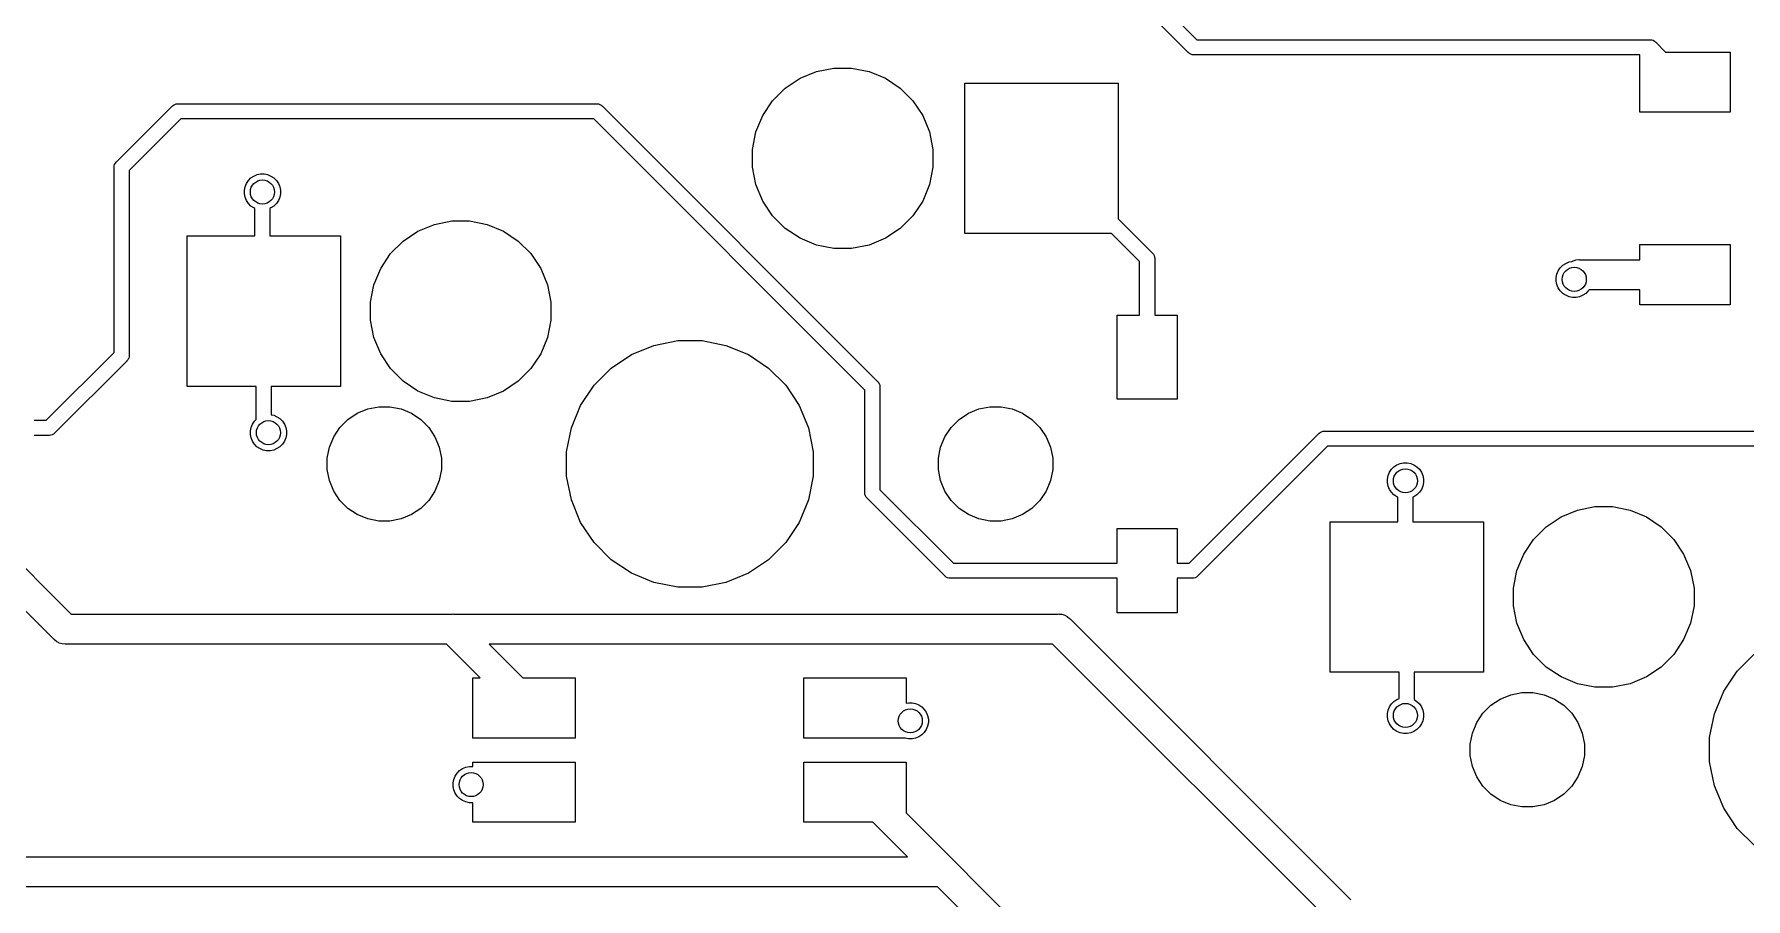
# Model space of a CAD drawing. Extents: x 0.5 to 11.2, y -4.1 to -0.9.
# Drawn here: x 8.965 to 10.085, y -2.254 to -1.688 of the extents above; entities that cross this region are included whole.
import ezdxf

# ---------------------------------------------------------------- set-up
doc = ezdxf.new("R2010")
doc.units = 0
doc.header["$MEASUREMENT"] = 0
doc.layers.add('BLACK', color=7, linetype='CONTINUOUS')

msp = doc.modelspace()

# ---------------------------------------------------------------- linework, layer by layer
at = {"layer": 'BLACK', "linetype": 'CONTINUOUS'}
for p, q in [((9.54122, -1.50712), (9.72603, -1.69193)), ((9.72034, -1.70016), (9.53553, -1.51536)), ((9.72049, -1.70035), (9.72034, -1.70016)), ((9.72068, -1.7005), (9.72049, -1.70035)), ((9.72124, -1.70096), (9.72068, -1.7005)), ((9.7221, -1.70142), (9.72124, -1.70096)), ((9.72302, -1.7017), (9.7221, -1.70142)), ((9.72375, -1.70177), (9.72302, -1.7017)), ((9.72399, -1.7018), (9.72375, -1.70177)), ((9.72375, -1.70177), (9.72375, -1.70177)), ((9.72423, -1.70177), (9.72399, -1.7018)), ((10.016, -1.70177), (9.72423, -1.70177)), ((9.72603, -1.69193), (10.0225, -1.69193)), ((10.016, -1.73937), (10.016, -1.70177)), ((10.0225, -1.69193), (10.0227, -1.69191)), ((10.0227, -1.69191), (10.023, -1.69193)), ((10.023, -1.69193), (10.023, -1.69193)), ((10.023, -1.69193), (10.0237, -1.692)), ((10.0237, -1.692), (10.0246, -1.69228)), ((10.0246, -1.69228), (10.0255, -1.69274)), ((10.0255, -1.69274), (10.0262, -1.69335)), ((10.0262, -1.69335), (10.0264, -1.69354)), ((10.0264, -1.69354), (10.0328, -1.7)), ((10.0328, -1.7), (10.0751, -1.7)), ((10.0751, -1.7), (10.0751, -1.73937)), ((9.4663, -1.71715), (9.47705, -1.7127)), ((9.47705, -1.7127), (9.48846, -1.71043)), ((9.48846, -1.71043), (9.50009, -1.71043)), ((9.50009, -1.71043), (9.5115, -1.7127)), ((9.5115, -1.7127), (9.52224, -1.71715)), ((9.4484, -1.73184), (9.45663, -1.72362)), ((9.45663, -1.72362), (9.4663, -1.71715)), ((9.52224, -1.71715), (9.53192, -1.72362)), ((9.53192, -1.72362), (9.54014, -1.73184)), ((9.57407, -1.8187), (9.57407, -1.72028)), ((9.57407, -1.72028), (9.67447, -1.72028)), ((9.67447, -1.72028), (9.67447, -1.80906)), ((9.01903, -1.77174), (9.05531, -1.73547)), ((9.05531, -1.73547), (9.05546, -1.73528)), ((9.05546, -1.73528), (9.05565, -1.73513)), ((9.05565, -1.73513), (9.05621, -1.73467)), ((9.05565, -1.73513), (9.05565, -1.73513)), ((9.05621, -1.73467), (9.05706, -1.73421)), ((9.05706, -1.73421), (9.05799, -1.73393)), ((9.05799, -1.73393), (9.05872, -1.73386)), ((9.05872, -1.73386), (9.05896, -1.73383)), ((9.05872, -1.73386), (9.05872, -1.73386)), ((9.05896, -1.73383), (9.0592, -1.73386)), ((9.0592, -1.73386), (9.33313, -1.73386)), ((9.33313, -1.73386), (9.33337, -1.73383)), ((9.33337, -1.73383), (9.33361, -1.73386)), ((9.33361, -1.73386), (9.33361, -1.73386)), ((9.33361, -1.73386), (9.33433, -1.73393)), ((9.33433, -1.73393), (9.33526, -1.73421)), ((9.33526, -1.73421), (9.33611, -1.73467)), ((9.33611, -1.73467), (9.33686, -1.73528)), ((9.33686, -1.73528), (9.33702, -1.73547)), ((9.33702, -1.73547), (9.51699, -1.91544)), ((9.44194, -1.74152), (9.4484, -1.73184)), ((9.54014, -1.73184), (9.54661, -1.74152)), ((9.061, -1.7437), (9.02726, -1.77743)), ((9.33133, -1.7437), (9.061, -1.7437)), ((9.50876, -1.92113), (9.33133, -1.7437)), ((9.43749, -1.75226), (9.44194, -1.74152)), ((9.54661, -1.74152), (9.55106, -1.75226)), ((10.0751, -1.73937), (10.016, -1.73937)), ((9.43522, -1.76367), (9.43749, -1.75226)), ((9.55106, -1.75226), (9.55333, -1.76367)), ((9.43522, -1.7753), (9.43522, -1.76367)), ((9.55333, -1.76367), (9.55333, -1.7753)), ((9.0174, -1.77539), (9.01749, -1.77443)), ((9.01742, -1.77564), (9.0174, -1.77539)), ((9.01742, -1.89647), (9.01742, -1.77564)), ((9.01749, -1.77443), (9.01777, -1.7735)), ((9.01777, -1.7735), (9.01823, -1.77265)), ((9.01823, -1.77265), (9.01869, -1.77208)), ((9.01869, -1.77208), (9.01885, -1.7719)), ((9.01869, -1.77208), (9.01869, -1.77208)), ((9.01885, -1.7719), (9.01903, -1.77174)), ((9.02726, -1.77743), (9.02726, -1.89826)), ((9.10887, -1.78107), (9.11102, -1.78018)), ((9.11102, -1.78018), (9.11331, -1.77972)), ((9.11331, -1.77972), (9.11563, -1.77972)), ((9.11563, -1.77972), (9.11791, -1.78018)), ((9.11791, -1.78018), (9.12006, -1.78107)), ((9.43749, -1.78671), (9.43522, -1.7753)), ((9.55333, -1.7753), (9.55106, -1.78671)), ((9.10266, -1.79037), (9.10311, -1.78809)), ((9.10266, -1.7927), (9.10266, -1.79037)), ((9.10311, -1.78809), (9.104, -1.78594)), ((9.104, -1.78594), (9.10529, -1.78401)), ((9.10529, -1.78401), (9.10694, -1.78236)), ((9.10694, -1.78236), (9.10887, -1.78107)), ((9.12006, -1.78107), (9.122, -1.78236)), ((9.122, -1.78236), (9.12364, -1.78401)), ((9.12364, -1.78401), (9.12494, -1.78594)), ((9.12494, -1.78594), (9.12583, -1.78809)), ((9.12583, -1.78809), (9.12628, -1.79037)), ((9.12628, -1.79037), (9.12628, -1.7927)), ((9.44194, -1.79746), (9.43749, -1.78671)), ((9.55106, -1.78671), (9.54661, -1.79746)), ((9.10311, -1.79498), (9.10266, -1.7927)), ((9.104, -1.79713), (9.10311, -1.79498)), ((9.10529, -1.79906), (9.104, -1.79713)), ((9.10694, -1.80071), (9.10529, -1.79906)), ((9.10887, -1.802), (9.10694, -1.80071)), ((9.10955, -1.80228), (9.10887, -1.802)), ((9.10955, -1.82028), (9.10955, -1.80228)), ((9.12006, -1.802), (9.11939, -1.80228)), ((9.11939, -1.80228), (9.11939, -1.82028)), ((9.122, -1.80071), (9.12006, -1.802)), ((9.12364, -1.79906), (9.122, -1.80071)), ((9.12494, -1.79713), (9.12364, -1.79906)), ((9.12583, -1.79498), (9.12494, -1.79713)), ((9.12628, -1.7927), (9.12583, -1.79498)), ((9.4484, -1.80713), (9.44194, -1.79746)), ((9.54661, -1.79746), (9.54014, -1.80713)), ((9.2163, -1.81715), (9.22705, -1.8127)), ((9.22705, -1.8127), (9.23846, -1.81043)), ((9.23846, -1.81043), (9.25009, -1.81043)), ((9.25009, -1.81043), (9.2615, -1.8127)), ((9.2615, -1.8127), (9.27224, -1.81715)), ((9.45663, -1.81536), (9.4484, -1.80713)), ((9.54014, -1.80713), (9.53192, -1.81536)), ((9.67447, -1.80906), (9.69679, -1.83139)), ((9.06514, -1.9187), (9.06514, -1.82028)), ((9.06514, -1.82028), (9.10955, -1.82028)), ((9.11939, -1.82028), (9.16553, -1.82028)), ((9.16553, -1.82028), (9.16553, -1.9187)), ((9.1984, -1.83184), (9.20663, -1.82362)), ((9.20663, -1.82362), (9.2163, -1.81715)), ((9.27224, -1.81715), (9.28192, -1.82362)), ((9.28192, -1.82362), (9.29014, -1.83184)), ((9.4663, -1.82182), (9.45663, -1.81536)), ((9.47705, -1.82627), (9.4663, -1.82182)), ((9.52224, -1.82182), (9.5115, -1.82627)), ((9.53192, -1.81536), (9.52224, -1.82182)), ((9.67019, -1.8187), (9.57407, -1.8187)), ((9.68856, -1.83708), (9.67019, -1.8187)), ((9.19194, -1.84152), (9.1984, -1.83184)), ((9.29014, -1.83184), (9.29661, -1.84152)), ((9.48846, -1.82854), (9.47705, -1.82627)), ((9.50009, -1.82854), (9.48846, -1.82854)), ((9.5115, -1.82627), (9.50009, -1.82854)), ((9.69679, -1.83139), (9.69698, -1.83154)), ((9.69698, -1.83154), (9.69713, -1.83173)), ((9.69713, -1.83173), (9.69713, -1.83173)), ((9.69713, -1.83173), (9.6976, -1.83229)), ((9.6976, -1.83229), (9.69805, -1.83315)), ((9.69805, -1.83315), (9.69833, -1.83407)), ((9.69833, -1.83407), (9.69841, -1.8348)), ((9.69841, -1.8348), (9.69841, -1.8348)), ((9.69841, -1.8348), (9.69843, -1.83504)), ((9.69843, -1.83504), (9.69841, -1.83528)), ((9.69841, -1.83528), (9.69841, -1.87205)), ((9.96959, -1.83733), (9.97147, -1.83695)), ((9.97147, -1.83695), (9.97226, -1.83653)), ((9.97226, -1.83653), (9.97362, -1.83612)), ((9.97362, -1.83612), (9.97412, -1.83597)), ((9.97412, -1.83597), (9.97605, -1.83578)), ((9.97605, -1.83578), (9.97653, -1.83583)), ((9.97653, -1.83583), (10.016, -1.83583)), ((10.016, -1.83583), (10.016, -1.82598)), ((10.016, -1.82598), (10.0751, -1.82598)), ((10.0751, -1.82598), (10.0751, -1.86535)), ((9.18749, -1.85226), (9.19194, -1.84152)), ((9.29661, -1.84152), (9.30106, -1.85226)), ((9.68856, -1.87205), (9.68856, -1.83708)), ((9.96122, -1.84752), (9.96167, -1.84524)), ((9.96122, -1.84985), (9.96122, -1.84752)), ((9.96167, -1.84524), (9.96256, -1.84309)), ((9.96256, -1.84309), (9.96386, -1.84116)), ((9.96386, -1.84116), (9.9655, -1.83951)), ((9.9655, -1.83951), (9.96744, -1.83822)), ((9.96744, -1.83822), (9.96959, -1.83733)), ((9.18522, -1.86367), (9.18749, -1.85226)), ((9.30106, -1.85226), (9.30333, -1.86367)), ((9.96167, -1.85213), (9.96122, -1.84985)), ((9.96256, -1.85428), (9.96167, -1.85213)), ((9.96386, -1.85622), (9.96256, -1.85428)), ((9.9655, -1.85786), (9.96386, -1.85622)), ((9.96744, -1.85915), (9.9655, -1.85786)), ((9.96959, -1.86004), (9.96744, -1.85915)), ((9.97863, -1.85915), (9.97648, -1.86004)), ((9.98056, -1.85786), (9.97863, -1.85915)), ((9.98221, -1.85622), (9.98056, -1.85786)), ((9.98268, -1.85551), (9.98221, -1.85622)), ((10.016, -1.85551), (9.98268, -1.85551)), ((10.016, -1.86535), (10.016, -1.85551)), ((9.18522, -1.8753), (9.18522, -1.86367)), ((9.30333, -1.86367), (9.30333, -1.8753)), ((9.97187, -1.8605), (9.96959, -1.86004)), ((9.97419, -1.8605), (9.97187, -1.8605)), ((9.97648, -1.86004), (9.97419, -1.8605)), ((10.0751, -1.86535), (10.016, -1.86535)), ((9.18749, -1.88671), (9.18522, -1.8753)), ((9.30333, -1.8753), (9.30106, -1.88671)), ((9.6738, -1.92717), (9.6738, -1.87205)), ((9.6738, -1.87205), (9.68856, -1.87205)), ((9.69841, -1.87205), (9.71317, -1.87205)), ((9.71317, -1.87205), (9.71317, -1.92717)), ((9.19194, -1.89746), (9.18749, -1.88671)), ((9.30106, -1.88671), (9.29661, -1.89746)), ((9.35604, -1.89797), (9.37073, -1.89188)), ((9.37073, -1.89188), (9.38632, -1.88878)), ((9.38632, -1.88878), (9.40222, -1.88878)), ((9.40222, -1.88878), (9.41781, -1.89188)), ((9.41781, -1.89188), (9.4325, -1.89797)), ((8.97294, -1.94094), (9.01742, -1.89647)), ((9.02565, -1.90215), (8.97863, -1.94918)), ((9.02584, -1.902), (9.02565, -1.90215)), ((9.02625, -1.9015), (9.02584, -1.902)), ((9.02645, -1.90125), (9.02625, -1.9015)), ((9.02691, -1.9004), (9.02645, -1.90125)), ((9.02696, -1.90024), (9.02691, -1.9004)), ((9.02719, -1.89947), (9.02696, -1.90024)), ((9.02726, -1.89875), (9.02719, -1.89947)), ((9.02726, -1.89826), (9.02729, -1.8985)), ((9.02729, -1.8985), (9.02726, -1.89875)), ((9.02726, -1.89875), (9.02726, -1.89875)), ((9.1984, -1.90713), (9.19194, -1.89746)), ((9.29661, -1.89746), (9.29014, -1.90713)), ((9.34282, -1.9068), (9.35604, -1.89797)), ((9.4325, -1.89797), (9.44572, -1.9068)), ((9.20663, -1.91536), (9.1984, -1.90713)), ((9.2163, -1.92182), (9.20663, -1.91536)), ((9.28192, -1.91536), (9.27224, -1.92182)), ((9.29014, -1.90713), (9.28192, -1.91536)), ((9.33158, -1.91804), (9.34282, -1.9068)), ((9.44572, -1.9068), (9.45696, -1.91804)), ((9.11041, -1.9187), (9.06514, -1.9187)), ((9.11041, -1.9403), (9.11041, -1.9187)), ((9.16553, -1.9187), (9.12026, -1.9187)), ((9.12026, -1.9187), (9.12026, -1.93734)), ((9.22705, -1.92627), (9.2163, -1.92182)), ((9.23846, -1.92854), (9.22705, -1.92627)), ((9.2615, -1.92627), (9.25009, -1.92854)), ((9.27224, -1.92182), (9.2615, -1.92627)), ((9.32275, -1.93126), (9.33158, -1.91804)), ((9.45696, -1.91804), (9.46579, -1.93126)), ((9.50876, -1.98814), (9.50876, -1.92113)), ((9.51699, -1.91544), (9.51718, -1.9156)), ((9.51718, -1.9156), (9.51733, -1.91579)), ((9.51733, -1.91579), (9.51733, -1.91579)), ((9.51733, -1.91579), (9.51779, -1.91635)), ((9.51779, -1.91635), (9.51818, -1.91708)), ((9.51818, -1.91708), (9.51825, -1.9172)), ((9.51825, -1.9172), (9.51853, -1.91813)), ((9.51853, -1.91813), (9.5186, -1.91885)), ((9.5186, -1.91885), (9.5186, -1.91885)), ((9.5186, -1.91885), (9.51863, -1.91909)), ((9.51863, -1.91909), (9.5186, -1.91934)), ((9.5186, -1.91934), (9.5186, -1.98635)), ((9.12026, -1.93734), (9.12185, -1.93766)), ((9.12185, -1.93766), (9.124, -1.93855)), ((9.17043, -1.94044), (9.17656, -1.93634)), ((9.17656, -1.93634), (9.18336, -1.93352)), ((9.18336, -1.93352), (9.19059, -1.93209)), ((9.19059, -1.93209), (9.19796, -1.93209)), ((9.19796, -1.93209), (9.20518, -1.93352)), ((9.20518, -1.93352), (9.21199, -1.93634)), ((9.21199, -1.93634), (9.21811, -1.94044)), ((9.25009, -1.92854), (9.23846, -1.92854)), ((9.31666, -1.94595), (9.32275, -1.93126)), ((9.46579, -1.93126), (9.47188, -1.94595)), ((9.57043, -1.94044), (9.57656, -1.93634)), ((9.57656, -1.93634), (9.58336, -1.93352)), ((9.58336, -1.93352), (9.59059, -1.93209)), ((9.59059, -1.93209), (9.59796, -1.93209)), ((9.59796, -1.93209), (9.60518, -1.93352)), ((9.60518, -1.93352), (9.61199, -1.93634)), ((9.61199, -1.93634), (9.61811, -1.94044)), ((9.71317, -1.92717), (9.6738, -1.92717)), ((8.96514, -1.94094), (8.97294, -1.94094)), ((9.10659, -1.94785), (9.10705, -1.94557)), ((9.10659, -1.95018), (9.10659, -1.94785)), ((9.10705, -1.94557), (9.10794, -1.94342)), ((9.10794, -1.94342), (9.10923, -1.94149)), ((9.10923, -1.94149), (9.11041, -1.9403)), ((9.124, -1.93855), (9.12593, -1.93984)), ((9.12593, -1.93984), (9.12758, -1.94149)), ((9.12758, -1.94149), (9.12887, -1.94342)), ((9.12887, -1.94342), (9.12976, -1.94557)), ((9.12976, -1.94557), (9.13022, -1.94785)), ((9.13022, -1.94785), (9.13022, -1.95018)), ((9.16113, -1.95177), (9.16522, -1.94565)), ((9.16522, -1.94565), (9.17043, -1.94044)), ((9.21811, -1.94044), (9.22332, -1.94565)), ((9.22332, -1.94565), (9.22742, -1.95177)), ((9.31356, -1.96154), (9.31666, -1.94595)), ((9.47188, -1.94595), (9.47498, -1.96154)), ((9.56113, -1.95177), (9.56522, -1.94565)), ((9.56522, -1.94565), (9.57043, -1.94044)), ((9.61811, -1.94044), (9.62332, -1.94565)), ((9.62332, -1.94565), (9.62742, -1.95177)), ((9.80612, -1.9493), (9.80668, -1.94884)), ((9.80668, -1.94884), (9.80754, -1.94838)), ((9.80754, -1.94838), (9.80846, -1.9481)), ((9.80846, -1.9481), (9.80919, -1.94803)), ((9.80919, -1.94803), (9.80943, -1.94801)), ((9.80919, -1.94803), (9.80919, -1.94803)), ((9.80943, -1.94801), (9.80967, -1.94803)), ((9.80967, -1.94803), (10.1024, -1.94803)), ((8.97474, -1.95079), (8.96514, -1.95079)), ((8.97498, -1.95081), (8.97474, -1.95079)), ((8.97522, -1.95079), (8.97498, -1.95081)), ((8.97595, -1.95072), (8.97522, -1.95079)), ((8.97522, -1.95079), (8.97522, -1.95079)), ((8.97687, -1.95043), (8.97595, -1.95072)), ((8.97773, -1.94998), (8.97687, -1.95043)), ((8.97848, -1.94936), (8.97773, -1.94998)), ((8.97863, -1.94918), (8.97848, -1.94936)), ((9.10705, -1.95246), (9.10659, -1.95018)), ((9.10794, -1.95461), (9.10705, -1.95246)), ((9.10923, -1.95654), (9.10794, -1.95461)), ((9.11088, -1.95819), (9.10923, -1.95654)), ((9.11281, -1.95948), (9.11088, -1.95819)), ((9.11496, -1.96037), (9.11281, -1.95948)), ((9.124, -1.95948), (9.12185, -1.96037)), ((9.12593, -1.95819), (9.124, -1.95948)), ((9.12758, -1.95654), (9.12593, -1.95819)), ((9.12887, -1.95461), (9.12758, -1.95654)), ((9.12976, -1.95246), (9.12887, -1.95461)), ((9.13022, -1.95018), (9.12976, -1.95246)), ((9.15687, -1.9658), (9.15831, -1.95858)), ((9.15831, -1.95858), (9.16113, -1.95177)), ((9.22742, -1.95177), (9.23024, -1.95858)), ((9.23024, -1.95858), (9.23167, -1.9658)), ((9.55687, -1.9658), (9.55831, -1.95858)), ((9.55831, -1.95858), (9.56113, -1.95177)), ((9.62742, -1.95177), (9.63024, -1.95858)), ((9.63024, -1.95858), (9.63167, -1.9658)), ((9.72097, -2.03445), (9.80578, -1.94964)), ((9.81147, -1.95787), (9.72666, -2.04268)), ((9.80578, -1.94964), (9.80593, -1.94946)), ((9.80593, -1.94946), (9.80612, -1.9493)), ((10.1006, -1.95787), (9.81147, -1.95787)), ((9.11724, -1.96083), (9.11496, -1.96037)), ((9.11957, -1.96083), (9.11724, -1.96083)), ((9.12185, -1.96037), (9.11957, -1.96083)), ((9.15687, -1.97317), (9.15687, -1.9658)), ((9.23167, -1.9658), (9.23167, -1.97317)), ((9.31356, -1.97744), (9.31356, -1.96154)), ((9.47498, -1.96154), (9.47498, -1.97744)), ((9.55687, -1.97317), (9.55687, -1.9658)), ((9.63167, -1.9658), (9.63167, -1.97317)), ((9.85333, -1.97298), (9.85497, -1.97134)), ((9.85497, -1.97134), (9.85691, -1.97005)), ((9.85691, -1.97005), (9.85905, -1.96915)), ((9.85905, -1.96915), (9.86134, -1.9687)), ((9.86134, -1.9687), (9.86366, -1.9687)), ((9.86366, -1.9687), (9.86595, -1.96915)), ((9.86595, -1.96915), (9.86809, -1.97005)), ((9.86809, -1.97005), (9.87003, -1.97134)), ((9.87003, -1.97134), (9.87167, -1.97298)), ((8.89913, -1.97744), (8.98941, -2.06772)), ((9.15831, -1.9804), (9.15687, -1.97317)), ((9.16113, -1.9872), (9.15831, -1.9804)), ((9.23024, -1.9804), (9.22742, -1.9872)), ((9.23167, -1.97317), (9.23024, -1.9804)), ((9.31666, -1.99303), (9.31356, -1.97744)), ((9.47498, -1.97744), (9.47188, -1.99303)), ((9.55831, -1.9804), (9.55687, -1.97317)), ((9.56113, -1.9872), (9.55831, -1.9804)), ((9.63024, -1.9804), (9.62742, -1.9872)), ((9.63167, -1.97317), (9.63024, -1.9804)), ((9.85069, -1.97935), (9.85114, -1.97707)), ((9.85069, -1.98168), (9.85069, -1.97935)), ((9.85114, -1.98396), (9.85069, -1.98168)), ((9.85114, -1.97707), (9.85203, -1.97492)), ((9.85203, -1.97492), (9.85333, -1.97298)), ((9.87167, -1.97298), (9.87297, -1.97492)), ((9.87297, -1.97492), (9.87386, -1.97707)), ((9.87386, -1.97707), (9.87431, -1.97935)), ((9.87431, -1.98168), (9.87386, -1.98396)), ((9.87431, -1.97935), (9.87431, -1.98168)), ((9.16522, -1.99333), (9.16113, -1.9872)), ((9.17043, -1.99854), (9.16522, -1.99333)), ((9.22332, -1.99333), (9.21811, -1.99854)), ((9.22742, -1.9872), (9.22332, -1.99333)), ((9.32275, -2.00772), (9.31666, -1.99303)), ((9.47188, -1.99303), (9.46579, -2.00772)), ((9.50874, -1.98839), (9.50876, -1.98814)), ((9.50883, -1.98935), (9.50874, -1.98839)), ((9.50911, -1.99028), (9.50883, -1.98935)), ((9.50957, -1.99113), (9.50911, -1.99028)), ((9.50985, -1.99147), (9.50957, -1.99113)), ((9.51018, -1.99188), (9.50985, -1.99147)), ((9.51037, -1.99204), (9.51018, -1.99188)), ((9.56101, -2.04268), (9.51037, -1.99204)), ((9.5186, -1.98635), (9.5667, -2.03445)), ((9.56522, -1.99333), (9.56113, -1.9872)), ((9.57043, -1.99854), (9.56522, -1.99333)), ((9.62332, -1.99333), (9.61811, -1.99854)), ((9.62742, -1.9872), (9.62332, -1.99333)), ((9.85203, -1.98611), (9.85114, -1.98396)), ((9.85333, -1.98804), (9.85203, -1.98611)), ((9.85497, -1.98969), (9.85333, -1.98804)), ((9.85691, -1.99098), (9.85497, -1.98969)), ((9.85758, -1.99126), (9.85691, -1.99098)), ((9.85758, -2.00728), (9.85758, -1.99126)), ((9.86809, -1.99098), (9.86742, -1.99126)), ((9.86742, -1.99126), (9.86742, -2.00728)), ((9.87003, -1.98969), (9.86809, -1.99098)), ((9.87167, -1.98804), (9.87003, -1.98969)), ((9.87297, -1.98611), (9.87167, -1.98804)), ((9.87386, -1.98396), (9.87297, -1.98611)), ((8.97803, -2.08418), (8.88775, -1.9939)), ((9.17656, -2.00263), (9.17043, -1.99854)), ((9.18336, -2.00545), (9.17656, -2.00263)), ((9.21199, -2.00263), (9.20518, -2.00545)), ((9.21811, -1.99854), (9.21199, -2.00263)), ((9.57656, -2.00263), (9.57043, -1.99854)), ((9.58336, -2.00545), (9.57656, -2.00263)), ((9.61199, -2.00263), (9.60518, -2.00545)), ((9.61811, -1.99854), (9.61199, -2.00263)), ((9.95466, -2.01062), (9.96433, -2.00416)), ((9.96433, -2.00416), (9.97508, -1.99971)), ((9.97508, -1.99971), (9.98649, -1.99744)), ((9.98649, -1.99744), (9.99812, -1.99744)), ((9.99812, -1.99744), (10.0095, -1.99971)), ((10.0095, -1.99971), (10.0203, -2.00416)), ((10.0203, -2.00416), (10.0299, -2.01062)), ((9.19059, -2.00689), (9.18336, -2.00545)), ((9.19796, -2.00689), (9.19059, -2.00689)), ((9.20518, -2.00545), (9.19796, -2.00689)), ((9.33158, -2.02094), (9.32275, -2.00772)), ((9.46579, -2.00772), (9.45696, -2.02094)), ((9.59059, -2.00689), (9.58336, -2.00545)), ((9.59796, -2.00689), (9.59059, -2.00689)), ((9.60518, -2.00545), (9.59796, -2.00689)), ((9.6738, -2.03445), (9.6738, -2.01181)), ((9.6738, -2.01181), (9.71317, -2.01181)), ((9.71317, -2.01181), (9.71317, -2.03445)), ((9.81317, -2.10571), (9.81317, -2.00728)), ((9.81317, -2.00728), (9.85758, -2.00728)), ((9.86742, -2.00728), (9.91356, -2.00728)), ((9.91356, -2.00728), (9.91356, -2.10571)), ((9.94643, -2.01885), (9.95466, -2.01062)), ((10.0299, -2.01062), (10.0382, -2.01885)), ((9.34282, -2.03218), (9.33158, -2.02094)), ((9.45696, -2.02094), (9.44572, -2.03218)), ((9.93997, -2.02852), (9.94643, -2.01885)), ((10.0382, -2.01885), (10.0446, -2.02852)), ((9.35604, -2.04101), (9.34282, -2.03218)), ((9.44572, -2.03218), (9.4325, -2.04101)), ((9.5667, -2.03445), (9.6738, -2.03445)), ((9.71317, -2.03445), (9.72097, -2.03445)), ((9.93552, -2.03927), (9.93997, -2.02852)), ((10.0446, -2.02852), (10.0491, -2.03927)), ((9.37073, -2.0471), (9.35604, -2.04101)), ((9.38632, -2.0502), (9.37073, -2.0471)), ((9.41781, -2.0471), (9.40222, -2.0502)), ((9.4325, -2.04101), (9.41781, -2.0471)), ((9.56117, -2.04287), (9.56101, -2.04268)), ((9.56136, -2.04302), (9.56117, -2.04287)), ((9.56176, -2.04335), (9.56136, -2.04302)), ((9.56136, -2.04302), (9.56136, -2.04302)), ((9.56192, -2.04348), (9.56176, -2.04335)), ((9.56277, -2.04394), (9.56192, -2.04348)), ((9.5637, -2.04422), (9.56277, -2.04394)), ((9.56442, -2.04429), (9.5637, -2.04422)), ((9.56467, -2.04432), (9.56442, -2.04429)), ((9.56442, -2.04429), (9.56442, -2.04429)), ((9.56491, -2.04429), (9.56467, -2.04432)), ((9.6738, -2.04429), (9.56491, -2.04429)), ((9.6738, -2.06693), (9.6738, -2.04429)), ((9.72277, -2.04429), (9.71317, -2.04429)), ((9.71317, -2.04429), (9.71317, -2.06693)), ((9.72301, -2.04432), (9.72277, -2.04429)), ((9.72325, -2.04429), (9.72301, -2.04432)), ((9.72398, -2.04422), (9.72325, -2.04429)), ((9.72325, -2.04429), (9.72325, -2.04429)), ((9.7249, -2.04394), (9.72398, -2.04422)), ((9.72576, -2.04348), (9.7249, -2.04394)), ((9.72651, -2.04287), (9.72576, -2.04348)), ((9.72666, -2.04268), (9.72651, -2.04287)), ((9.93325, -2.05068), (9.93552, -2.03927)), ((10.0491, -2.03927), (10.0514, -2.05068)), ((9.40222, -2.0502), (9.38632, -2.0502)), ((9.93325, -2.06231), (9.93325, -2.05068)), ((10.0514, -2.05068), (10.0514, -2.06231)), ((8.98941, -2.06772), (9.23859, -2.06772)), ((9.23859, -2.06772), (9.23907, -2.06767)), ((9.23907, -2.06767), (9.23956, -2.06772)), ((9.23956, -2.06772), (9.63524, -2.06772)), ((9.63524, -2.06772), (9.63573, -2.06767)), ((9.63573, -2.06767), (9.63621, -2.06772)), ((9.63621, -2.06772), (9.63766, -2.06786)), ((9.63766, -2.06786), (9.63951, -2.06842)), ((9.63951, -2.06842), (9.64122, -2.06934)), ((9.64122, -2.06934), (9.64272, -2.07057)), ((9.64272, -2.07057), (9.64303, -2.07094)), ((9.64303, -2.07094), (9.82681, -2.25472)), ((9.71317, -2.06693), (9.6738, -2.06693)), ((9.93552, -2.07372), (9.93325, -2.06231)), ((10.0514, -2.06231), (10.0491, -2.07372)), ((9.93997, -2.08447), (9.93552, -2.07372)), ((10.0491, -2.07372), (10.0446, -2.08447)), ((8.97834, -2.08455), (8.97803, -2.08418)), ((8.97984, -2.08578), (8.97834, -2.08455)), ((8.98095, -2.08638), (8.97984, -2.08578)), ((8.98155, -2.0867), (8.98095, -2.08638)), ((8.9834, -2.08726), (8.98155, -2.0867)), ((8.98533, -2.08745), (8.9834, -2.08726)), ((8.98582, -2.0874), (8.98533, -2.08745)), ((9.235, -2.0874), (8.98582, -2.0874)), ((9.25705, -2.10945), (9.235, -2.0874)), ((9.63165, -2.0874), (9.26284, -2.0874)), ((9.26284, -2.0874), (9.28488, -2.10945)), ((9.81543, -2.27118), (9.63165, -2.0874)), ((9.94643, -2.09414), (9.93997, -2.08447)), ((9.95466, -2.10237), (9.94643, -2.09414)), ((10.0382, -2.09414), (10.0299, -2.10237)), ((10.0446, -2.08447), (10.0382, -2.09414)), ((10.0796, -2.10505), (10.0909, -2.09381)), ((9.85844, -2.10571), (9.81317, -2.10571)), ((9.85844, -2.12295), (9.85844, -2.10571)), ((9.91356, -2.10571), (9.86829, -2.10571)), ((9.86829, -2.10571), (9.86829, -2.12372)), ((9.96433, -2.10883), (9.95466, -2.10237)), ((10.0299, -2.10237), (10.0203, -2.10883)), ((10.0708, -2.11827), (10.0796, -2.10505)), ((9.25226, -2.14882), (9.25226, -2.10945)), ((9.25226, -2.10945), (9.25705, -2.10945)), ((9.28488, -2.10945), (9.31919, -2.10945)), ((9.31919, -2.10945), (9.31919, -2.14882)), ((9.4688, -2.14882), (9.4688, -2.10945)), ((9.4688, -2.10945), (9.53573, -2.10945)), ((9.53573, -2.10945), (9.53573, -2.1261)), ((9.97508, -2.11328), (9.96433, -2.10883)), ((9.98649, -2.11555), (9.97508, -2.11328)), ((9.99812, -2.11555), (9.98649, -2.11555)), ((10.0095, -2.11328), (9.99812, -2.11555)), ((10.0203, -2.10883), (10.0095, -2.11328)), ((9.53573, -2.1261), (9.53732, -2.12579)), ((9.53732, -2.12579), (9.53965, -2.12579)), ((9.53965, -2.12579), (9.54193, -2.12624)), ((9.54193, -2.12624), (9.54408, -2.12713)), ((9.54408, -2.12713), (9.54601, -2.12842)), ((9.85203, -2.12846), (9.85333, -2.12653)), ((9.85333, -2.12653), (9.85497, -2.12488)), ((9.85497, -2.12488), (9.85691, -2.12359)), ((9.85691, -2.12359), (9.85844, -2.12295)), ((9.86829, -2.12372), (9.87003, -2.12488)), ((9.87003, -2.12488), (9.87167, -2.12653)), ((9.87167, -2.12653), (9.87297, -2.12846)), ((9.91325, -2.13265), (9.91846, -2.12744)), ((9.91846, -2.12744), (9.92459, -2.12335)), ((9.92459, -2.12335), (9.93139, -2.12053)), ((9.93139, -2.12053), (9.93862, -2.11909)), ((9.93862, -2.11909), (9.94599, -2.11909)), ((9.94599, -2.11909), (9.95321, -2.12053)), ((9.95321, -2.12053), (9.96002, -2.12335)), ((9.96002, -2.12335), (9.96615, -2.12744)), ((9.96615, -2.12744), (9.97135, -2.13265)), ((10.0647, -2.13295), (10.0708, -2.11827)), ((9.54601, -2.12842), (9.54766, -2.13007)), ((9.54766, -2.13007), (9.54895, -2.132)), ((9.54895, -2.132), (9.54984, -2.13415)), ((9.54984, -2.13415), (9.5503, -2.13644)), ((9.5503, -2.13876), (9.54984, -2.14104)), ((9.5503, -2.13644), (9.5503, -2.13876)), ((9.85069, -2.13289), (9.85114, -2.13061)), ((9.85069, -2.13522), (9.85069, -2.13289)), ((9.85114, -2.1375), (9.85069, -2.13522)), ((9.85114, -2.13061), (9.85203, -2.12846)), ((9.85203, -2.13965), (9.85114, -2.1375)), ((9.87297, -2.12846), (9.87386, -2.13061)), ((9.87386, -2.1375), (9.87297, -2.13965)), ((9.87386, -2.13061), (9.87431, -2.13289)), ((9.87431, -2.13522), (9.87386, -2.1375)), ((9.87431, -2.13289), (9.87431, -2.13522)), ((9.90634, -2.14559), (9.90916, -2.13878)), ((9.90916, -2.13878), (9.91325, -2.13265)), ((9.97135, -2.13265), (9.97545, -2.13878)), ((9.97545, -2.13878), (9.97827, -2.14559)), ((10.0616, -2.14855), (10.0647, -2.13295)), ((9.31919, -2.14882), (9.25226, -2.14882)), ((9.53471, -2.14882), (9.4688, -2.14882)), ((9.53504, -2.14896), (9.53471, -2.14882)), ((9.53732, -2.14941), (9.53504, -2.14896)), ((9.53965, -2.14941), (9.53732, -2.14941)), ((9.54193, -2.14896), (9.53965, -2.14941)), ((9.54408, -2.14807), (9.54193, -2.14896)), ((9.54601, -2.14677), (9.54408, -2.14807)), ((9.54766, -2.14513), (9.54601, -2.14677)), ((9.54895, -2.14319), (9.54766, -2.14513)), ((9.54984, -2.14104), (9.54895, -2.14319)), ((9.85333, -2.14158), (9.85203, -2.13965)), ((9.85497, -2.14323), (9.85333, -2.14158)), ((9.85691, -2.14452), (9.85497, -2.14323)), ((9.85905, -2.14541), (9.85691, -2.14452)), ((9.86134, -2.14587), (9.85905, -2.14541)), ((9.86366, -2.14587), (9.86134, -2.14587)), ((9.86595, -2.14541), (9.86366, -2.14587)), ((9.86809, -2.14452), (9.86595, -2.14541)), ((9.87003, -2.14323), (9.86809, -2.14452)), ((9.87167, -2.14158), (9.87003, -2.14323)), ((9.87297, -2.13965), (9.87167, -2.14158)), ((9.9049, -2.15281), (9.90634, -2.14559)), ((9.97827, -2.14559), (9.9797, -2.15281)), ((10.0616, -2.16445), (10.0616, -2.14855)), ((9.9049, -2.16018), (9.9049, -2.15281)), ((9.90634, -2.16741), (9.9049, -2.16018)), ((9.9797, -2.16018), (9.97827, -2.16741)), ((9.9797, -2.15281), (9.9797, -2.16018)), ((9.24062, -2.17374), (9.24191, -2.1718)), ((9.24191, -2.1718), (9.24355, -2.17016)), ((9.24355, -2.17016), (9.24549, -2.16886)), ((9.24549, -2.16886), (9.24764, -2.16797)), ((9.24764, -2.16797), (9.24992, -2.16752)), ((9.24992, -2.16752), (9.25225, -2.16752)), ((9.25225, -2.16752), (9.25226, -2.16752)), ((9.25226, -2.16752), (9.25226, -2.16457)), ((9.25226, -2.16457), (9.31919, -2.16457)), ((9.31919, -2.16457), (9.31919, -2.20394)), ((9.4688, -2.20394), (9.4688, -2.16457)), ((9.4688, -2.16457), (9.53573, -2.16457)), ((9.53573, -2.16457), (9.53573, -2.19777)), ((9.90916, -2.17421), (9.90634, -2.16741)), ((9.97827, -2.16741), (9.97545, -2.17421)), ((10.0647, -2.18004), (10.0616, -2.16445)), ((9.23927, -2.17817), (9.23973, -2.17589)), ((9.23927, -2.18049), (9.23927, -2.17817)), ((9.23973, -2.18278), (9.23927, -2.18049)), ((9.23973, -2.17589), (9.24062, -2.17374)), ((9.24062, -2.18493), (9.23973, -2.18278)), ((9.91325, -2.18034), (9.90916, -2.17421)), ((9.91846, -2.18555), (9.91325, -2.18034)), ((9.97135, -2.18034), (9.96615, -2.18555)), ((9.97545, -2.17421), (9.97135, -2.18034)), ((10.0708, -2.19473), (10.0647, -2.18004)), ((9.24191, -2.18686), (9.24062, -2.18493)), ((9.24355, -2.1885), (9.24191, -2.18686)), ((9.24549, -2.1898), (9.24355, -2.1885)), ((9.24764, -2.19069), (9.24549, -2.1898)), ((9.24992, -2.19114), (9.24764, -2.19069)), ((9.25225, -2.19114), (9.24992, -2.19114)), ((9.25226, -2.19114), (9.25225, -2.19114)), ((9.25226, -2.20394), (9.25226, -2.19114)), ((9.92459, -2.18964), (9.91846, -2.18555)), ((9.93139, -2.19246), (9.92459, -2.18964)), ((9.93862, -2.1939), (9.93139, -2.19246)), ((9.94599, -2.1939), (9.93862, -2.1939)), ((9.95321, -2.19246), (9.94599, -2.1939)), ((9.96002, -2.18964), (9.95321, -2.19246)), ((9.96615, -2.18555), (9.96002, -2.18964)), ((10.0796, -2.20794), (10.0708, -2.19473)), ((9.31919, -2.20394), (9.25226, -2.20394)), ((9.51406, -2.20394), (9.4688, -2.20394)), ((9.5367, -2.22657), (9.51406, -2.20394)), ((9.53573, -2.19777), (9.75095, -2.41299)), ((10.0909, -2.21919), (10.0796, -2.20794)), ((8.8902, -2.22657), (9.5367, -2.22657)), ((9.55638, -2.24626), (8.88661, -2.24626)), ((9.73958, -2.42945), (9.55638, -2.24626))]:
    msp.add_line(p, q, dxfattribs=at)
at = {"layer": 'BLACK'}
for centre in [(9.11447, -1.79154), (9.97303, -1.84869), (9.11841, -1.94902), (9.8625, -1.98051), (9.8625, -2.13406), (9.53848, -2.1376), (9.25108, -2.17933)]:
    msp.add_circle(centre, 0.007874, dxfattribs=at)

doc.saveas('drawing.dxf')
